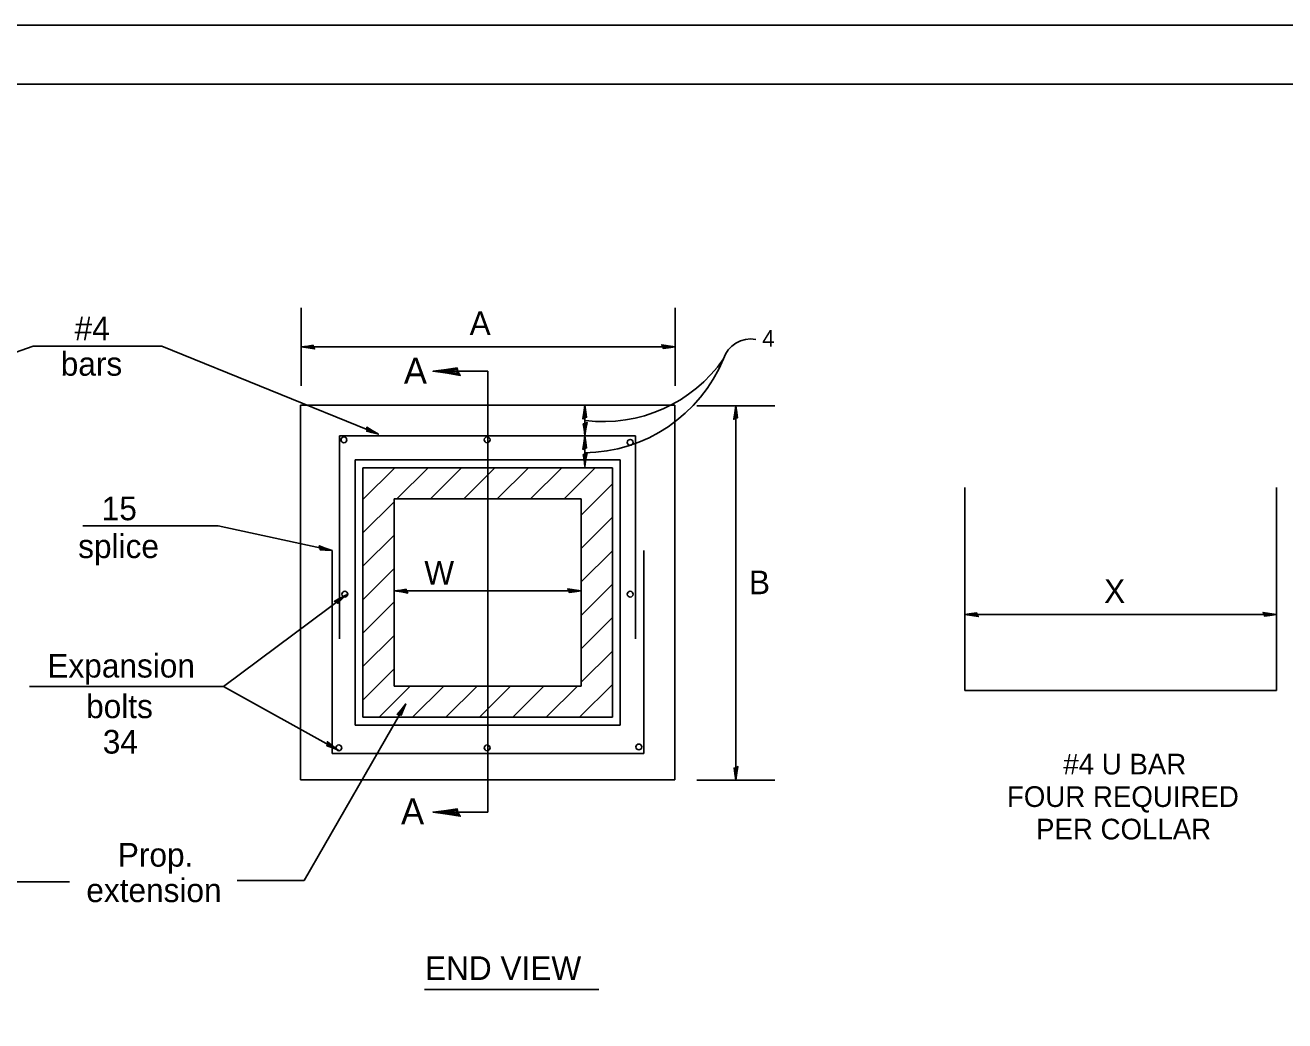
# Model space of a CAD drawing. Extents: x 0 to 2.83, y -0.1 to 1.83.
# Drawn here: x 0.781 to 1.669, y 1.131 to 1.833 of the extents above; entities that cross this region are included whole.
import ezdxf

# ---------------------------------------------------------------- set-up
doc = ezdxf.new("R2010")
doc.units = 0
for name, color, linetype in [('RD_Pr_Roadway_Dimensions', 7, 'Continuous'), ('RD_Pr_Roadway_Notes', 7, 'Continuous'), ('SH_General_Details', 7, 'Continuous'), ('SH_Printer_Plotting_Border', 7, 'Continuous'), ('STG_Traffic_Control', 7, 'Continuous')]:
    doc.layers.add(name, color=color, linetype=linetype)

msp = doc.modelspace()

# ---------------------------------------------------------------- linework, layer by layer
at = {"layer": 'RD_Pr_Roadway_Dimensions'}
for p, q in [((0.97535, 1.57905), (0.97535, 1.63405)), ((1.23935, 1.57905), (1.23935, 1.63405)), ((0.97535, 1.60655), (1.23935, 1.60655)), ((1.17564, 1.56536), (1.17564, 1.54377)), ((1.25456, 1.56506), (1.30956, 1.56506)), ((1.28206, 1.56506), (1.28206, 1.30106)), ((1.17564, 1.54377), (1.17564, 1.52219)), ((1.04103, 1.43445), (1.10703, 1.43445)), ((1.10703, 1.43445), (1.17303, 1.43445)), ((1.44352, 1.41784), (1.66352, 1.41784)), ((1.25456, 1.30106), (1.30956, 1.30106))]:
    msp.add_line(p, q, dxfattribs=at)
for points in [[(0.98411, 1.60642), (0.98381, 1.60773), (0.98011, 1.60716), (0.97534, 1.60655), (0.98043, 1.60585), (0.98489, 1.60507), (0.98411, 1.60642), (0.98372, 1.60729), (0.97855, 1.60654), (0.9842, 1.60555), (0.98336, 1.60666), (0.98099, 1.60651), (0.98327, 1.60616)], [(1.23058, 1.60668), (1.23088, 1.60537), (1.23458, 1.60594), (1.23935, 1.60655), (1.23426, 1.60725), (1.2298, 1.60803), (1.23058, 1.60668), (1.23098, 1.60582), (1.23614, 1.60656), (1.23049, 1.60755), (1.23133, 1.60644), (1.23371, 1.60659), (1.23142, 1.60694)], [(1.17551, 1.55659), (1.17682, 1.55689), (1.17625, 1.56059), (1.17564, 1.56536), (1.17494, 1.56027), (1.17416, 1.55581), (1.17551, 1.55659), (1.17638, 1.55699), (1.17564, 1.56215), (1.17464, 1.5565), (1.17576, 1.55734), (1.17561, 1.55972), (1.17526, 1.55743)], [(1.28193, 1.55629), (1.28324, 1.55659), (1.28267, 1.56029), (1.28206, 1.56506), (1.28136, 1.55997), (1.28058, 1.55552), (1.28193, 1.55629), (1.28279, 1.55669), (1.28205, 1.56185), (1.28106, 1.5562), (1.28217, 1.55704), (1.28202, 1.55942), (1.28167, 1.55714)], [(1.17577, 1.55254), (1.17446, 1.55224), (1.17503, 1.54854), (1.17564, 1.54377), (1.17634, 1.54886), (1.17712, 1.55332), (1.17577, 1.55254), (1.17491, 1.55214), (1.17565, 1.54698), (1.17664, 1.55263), (1.17553, 1.55179), (1.17568, 1.54941), (1.17603, 1.5517)], [(1.17551, 1.53501), (1.17682, 1.53531), (1.17625, 1.53901), (1.17564, 1.54378), (1.17494, 1.53869), (1.17416, 1.53423), (1.17551, 1.53501), (1.17638, 1.5354), (1.17564, 1.54057), (1.17464, 1.53492), (1.17576, 1.53576), (1.17561, 1.53813), (1.17526, 1.53585)], [(1.17577, 1.53096), (1.17446, 1.53066), (1.17503, 1.52696), (1.17564, 1.52219), (1.17634, 1.52728), (1.17712, 1.53174), (1.17577, 1.53096), (1.17491, 1.53056), (1.17565, 1.5254), (1.17664, 1.53105), (1.17553, 1.53021), (1.17568, 1.52783), (1.17603, 1.53012)], [(1.0498, 1.43432), (1.0495, 1.43563), (1.0458, 1.43506), (1.04103, 1.43445), (1.04612, 1.43375), (1.05058, 1.43297), (1.0498, 1.43432), (1.0494, 1.43518), (1.04424, 1.43444), (1.04989, 1.43345), (1.04905, 1.43456), (1.04667, 1.43441), (1.04896, 1.43406)], [(1.16427, 1.43458), (1.16457, 1.43327), (1.16826, 1.43384), (1.17303, 1.43445), (1.16795, 1.43515), (1.16349, 1.43593), (1.16427, 1.43458), (1.16466, 1.43371), (1.16983, 1.43445), (1.16418, 1.43545), (1.16502, 1.43433), (1.16739, 1.43448), (1.16511, 1.43483)], [(1.45229, 1.41771), (1.45199, 1.41902), (1.44829, 1.41845), (1.44352, 1.41784), (1.44861, 1.41714), (1.45307, 1.41636), (1.45229, 1.41771), (1.45189, 1.41858), (1.44673, 1.41783), (1.45238, 1.41684), (1.45154, 1.41795), (1.44916, 1.4178), (1.45145, 1.41745)], [(1.65476, 1.41797), (1.65506, 1.41666), (1.65875, 1.41723), (1.66352, 1.41784), (1.65844, 1.41854), (1.65398, 1.41932), (1.65476, 1.41797), (1.65515, 1.41711), (1.66032, 1.41785), (1.65467, 1.41884), (1.65551, 1.41773), (1.65788, 1.41788), (1.6556, 1.41823)], [(1.28219, 1.30982), (1.28088, 1.30953), (1.28145, 1.30583), (1.28206, 1.30106), (1.28276, 1.30614), (1.28354, 1.3106), (1.28219, 1.30982), (1.28132, 1.30943), (1.28207, 1.30426), (1.28306, 1.30991), (1.28195, 1.30908), (1.2821, 1.3067), (1.28245, 1.30898)]]:
    msp.add_lwpolyline(points, dxfattribs=at)
for centre, radius, start, end in [((1.29242, 1.59211), 0.02, 79.27735, 162.68217), ((1.17425, 1.6391), 0.10723, 270.52438, 337.50345), ((1.18888, 1.65667), 0.10279, 262.79889, 325.238)]:
    msp.add_arc(centre, radius, start, end, dxfattribs=at)
at = {"layer": 'RD_Pr_Roadway_Notes'}
for p, q in [((0.78631, 1.60707), (0.61009, 1.54552)), ((0.78631, 1.60707), (0.87705, 1.60707)), ((0.87705, 1.60707), (1.02995, 1.54492)), ((0.82149, 1.48028), (0.91683, 1.48028)), ((0.91683, 1.48028), (0.99725, 1.46291)), ((0.92056, 1.36717), (1.00738, 1.43173)), ((0.78388, 1.36717), (0.92056, 1.36717)), ((0.92056, 1.36717), (1.00163, 1.32226)), ((0.97743, 1.23043), (1.04924, 1.35481)), ((0.75659, 1.22929), (0.81192, 1.22929)), ((0.93034, 1.23043), (0.97743, 1.23043)), ((1.06246, 1.15351), (1.18551, 1.15351))]:
    msp.add_line(p, q, dxfattribs=at)
for points in [[(1.02188, 1.54834), (1.02166, 1.54702), (1.0253, 1.54615), (1.02995, 1.54492), (1.0255, 1.54748), (1.02166, 1.54989), (1.02188, 1.54834), (1.02192, 1.54739), (1.02698, 1.54613), (1.02212, 1.54918), (1.02248, 1.54783), (1.02474, 1.54708), (1.02275, 1.54826)], [(0.98871, 1.46489), (0.98872, 1.46355), (0.99246, 1.46332), (0.99725, 1.46291), (0.99242, 1.46467), (0.98823, 1.46638), (0.98871, 1.46489), (0.98891, 1.46396), (0.99411, 1.4636), (0.9888, 1.46576), (0.98939, 1.46449), (0.99174, 1.46414), (0.98958, 1.46496)], [(1.00027, 1.42661), (1.00129, 1.42573), (1.00392, 1.4284), (1.00738, 1.43173), (1.00289, 1.42926), (0.99884, 1.42723), (1.00027, 1.42661), (1.0011, 1.42615), (1.00481, 1.42983), (0.99968, 1.42725), (1.00102, 1.42686), (1.00283, 1.4284), (1.00079, 1.42731)], [(1.04475, 1.34728), (1.04603, 1.34688), (1.04738, 1.35037), (1.04924, 1.35481), (1.04609, 1.35075), (1.04318, 1.34728), (1.04475, 1.34728), (1.04569, 1.34719), (1.04763, 1.35203), (1.04395, 1.34764), (1.04533, 1.34781), (1.04639, 1.34994), (1.04494, 1.34814)], [(0.99403, 1.32662), (0.99365, 1.32533), (0.99716, 1.32404), (1.00163, 1.32226), (0.99752, 1.32534), (0.994, 1.32818), (0.99403, 1.32662), (0.99395, 1.32567), (0.99883, 1.32382), (0.99437, 1.32742), (0.99456, 1.32605), (0.99671, 1.32503), (0.99489, 1.32644)]]:
    msp.add_lwpolyline(points, dxfattribs=at)
at = {"layer": 'SH_General_Details'}
for p, q in [((2.83333, 1.83333), (-0.00001, 1.83333)), ((1.10703, 1.58939), (1.06853, 1.58939)), ((1.10703, 1.49936), (1.10703, 1.58939)), ((0.97503, 1.56536), (1.23903, 1.56536)), ((0.97503, 1.56536), (0.97503, 1.30136)), ((1.23903, 1.56536), (1.23903, 1.30136)), ((1.21137, 1.54377), (1.00237, 1.54377)), ((1.00237, 1.54377), (1.00237, 1.40077)), ((1.21137, 1.40077), (1.21137, 1.54377)), ((1.01353, 1.52686), (1.10703, 1.52686)), ((1.01353, 1.43336), (1.01353, 1.52686)), ((1.01903, 1.52136), (1.10703, 1.52136)), ((1.01903, 1.43336), (1.01903, 1.52136)), ((1.10703, 1.52686), (1.20053, 1.52686)), ((1.10703, 1.52136), (1.19503, 1.52136)), ((1.19503, 1.52136), (1.19503, 1.43336)), ((1.20053, 1.43336), (1.20053, 1.52686)), ((1.44352, 1.3643), (1.44352, 1.5073)), ((1.66352, 1.3643), (1.66352, 1.5073)), ((1.04103, 1.43336), (1.04103, 1.49936)), ((1.04103, 1.49936), (1.10703, 1.49936)), ((1.10703, 1.49936), (1.17303, 1.49936)), ((1.10703, 1.49936), (1.10703, 1.36736)), ((1.17303, 1.43336), (1.17303, 1.49936)), ((0.99725, 1.46291), (0.99725, 1.31991)), ((1.21725, 1.31991), (1.21725, 1.46291)), ((1.01353, 1.43336), (1.01353, 1.33986)), ((1.01903, 1.34536), (1.01903, 1.43336)), ((1.04103, 1.43336), (1.04103, 1.36736)), ((1.17303, 1.43336), (1.17303, 1.36736)), ((1.19503, 1.43336), (1.19503, 1.34536)), ((1.20053, 1.43336), (1.20053, 1.33986)), ((1.10703, 1.36736), (1.04103, 1.36736)), ((1.10703, 1.36736), (1.17303, 1.36736)), ((1.10703, 1.36736), (1.10703, 1.27854)), ((1.44352, 1.3643), (1.66352, 1.3643)), ((1.10703, 1.34536), (1.01903, 1.34536)), ((1.19503, 1.34536), (1.10703, 1.34536)), ((1.10703, 1.33986), (1.01353, 1.33986)), ((1.10703, 1.33986), (1.20053, 1.33986)), ((0.99725, 1.31991), (1.21725, 1.31991)), ((0.97503, 1.30136), (1.23903, 1.30136)), ((1.10703, 1.27854), (1.06853, 1.27854))]:
    msp.add_line(p, q, dxfattribs=at)
msp.add_lwpolyline([(0.16666, 1.79167), (2.79166, 1.79167), (2.79166, 0.04167), (0.16666, 0.04167)], close=True, dxfattribs=at)
for points in [[(1.01903, 1.49896), (1.04142, 1.52136)], [(1.043, 1.49936), (1.065, 1.52136)], [(1.06657, 1.49936), (1.08857, 1.52136)], [(1.09014, 1.49936), (1.11214, 1.52136)], [(1.11371, 1.49936), (1.13571, 1.52136)], [(1.13728, 1.49936), (1.15928, 1.52136)], [(1.16085, 1.49936), (1.18285, 1.52136)], [(1.17303, 1.48797), (1.19503, 1.50997)], [(1.01903, 1.47539), (1.04103, 1.49739)], [(1.17303, 1.4644), (1.19503, 1.4864)], [(1.01903, 1.45182), (1.04103, 1.47382)], [(1.17303, 1.44083), (1.19503, 1.46283)], [(1.01903, 1.42825), (1.04103, 1.45025)], [(1.04103, 1.43336), (1.04103, 1.43335), (1.04103, 1.43335)], [(1.17303, 1.41726), (1.19503, 1.43926)], [(1.17303, 1.43336), (1.17303, 1.43336), (1.17303, 1.43336)], [(1.01903, 1.40468), (1.04103, 1.42668)], [(1.17303, 1.39369), (1.19503, 1.41569)], [(1.01903, 1.38111), (1.04103, 1.40311)], [(1.17303, 1.37012), (1.19503, 1.39212)], [(1.01903, 1.35754), (1.04103, 1.37954)], [(1.17184, 1.34536), (1.19503, 1.36855)], [(1.03042, 1.34536), (1.05242, 1.36736)], [(1.05399, 1.34536), (1.07599, 1.36736)], [(1.07756, 1.34536), (1.09956, 1.36736)], [(1.10113, 1.34536), (1.12313, 1.36736)], [(1.1247, 1.34536), (1.1467, 1.36736)], [(1.14827, 1.34536), (1.17027, 1.36736)]]:
    msp.add_lwpolyline(points, dxfattribs=at)
for centre in [(1.00561, 1.54102), (1.10659, 1.54103), (1.20757, 1.5392), (1.00622, 1.43214), (1.20757, 1.43214), (1.00196, 1.32386), (1.10659, 1.32386), (1.21365, 1.32447)]:
    msp.add_circle(centre, 0.00206, dxfattribs=at)
at = {"layer": 'SH_Printer_Plotting_Border'}
msp.add_lwpolyline([(-0.00001, 0), (2.83333, 0), (2.83333, 1.83333), (-0.00001, 1.83333)], close=True, dxfattribs=at)
at = {"layer": 'STG_Traffic_Control'}
for points in [[(1.08606, 1.58913), (1.08547, 1.59175), (1.07807, 1.59061), (1.06853, 1.58939), (1.0787, 1.58799), (1.08762, 1.58643), (1.08606, 1.58913), (1.08527, 1.59086), (1.07494, 1.58938), (1.08624, 1.58739), (1.08457, 1.58962), (1.07981, 1.58932), (1.08438, 1.58862)], [(1.08606, 1.27829), (1.08547, 1.2809), (1.07807, 1.27976), (1.06853, 1.27854), (1.0787, 1.27715), (1.08762, 1.27558), (1.08606, 1.27829), (1.08527, 1.28001), (1.07494, 1.27853), (1.08624, 1.27655), (1.08457, 1.27877), (1.07981, 1.27847), (1.08438, 1.27777)]]:
    msp.add_lwpolyline(points, dxfattribs=at)

# ---------------------------------------------------------------- texts
at = {"layer": 'RD_Pr_Roadway_Dimensions'}
for s, height, p in [('A', 0.01667, (1.09426, 1.6149)), ('4', 0.01167, (1.3007, 1.60669)), ('W', 0.01667, (1.06229, 1.43901)), ('B', 0.01667, (1.2913, 1.43217)), ('X', 0.01667, (1.54185, 1.42596))]:
    msp.add_text(s, height=height, dxfattribs=at).set_placement(p)
at = {"layer": 'RD_Pr_Roadway_Notes'}
for s, height, p in [('#4', 0.016667, (0.81564, 1.61122)), ('bars', 0.016667, (0.80582, 1.58622)), ('15', 0.016667, (0.83474, 1.48432)), ('splice', 0.016667, (0.81813, 1.45765)), ('Expansion', 0.016667, (0.7964, 1.37341)), ('bolts', 0.016667, (0.82373, 1.3448)), ('34', 0.016667, (0.83549, 1.3198)), ('#4 U BAR', 0.014583, (1.51309, 1.3051)), ('FOUR REQUIRED', 0.0145833, (1.47331, 1.28218)), ('PER COLLAR', 0.014583, (1.49384, 1.25927)), ('Prop.', 0.016667, (0.8461, 1.2401)), ('extension', 0.016667, (0.82387, 1.2151)), ('END VIEW', 0.016667, (1.06278, 1.16019))]:
    msp.add_text(s, height=height, dxfattribs=at).set_placement(p)
at = {"layer": 'SH_General_Details'}
for p in [(1.04785, 1.58051), (1.04586, 1.26987)]:
    msp.add_text('A', height=0.01833, dxfattribs=at).set_placement(p)

doc.saveas('drawing.dxf')
